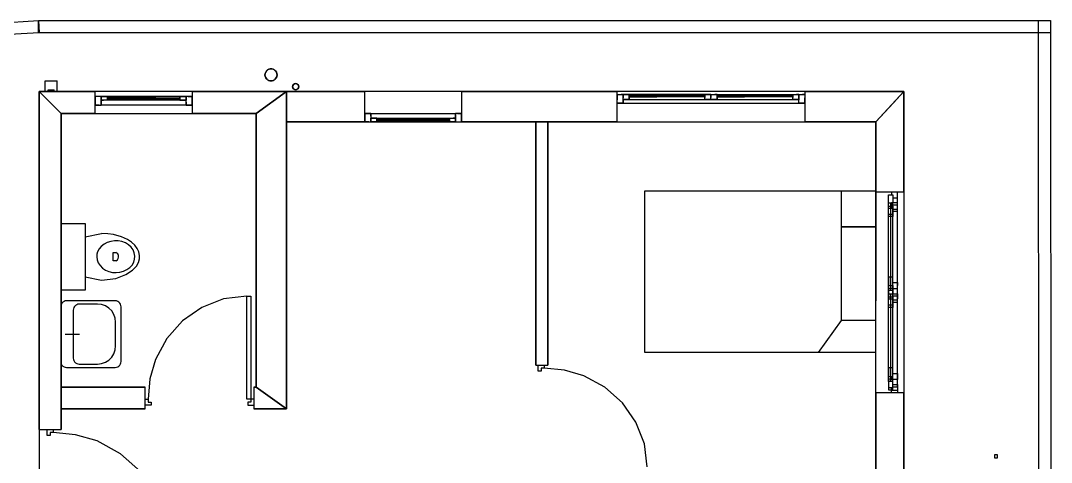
# Model space of a CAD drawing. Header units: metres. Extents: x -93 to 204, y -201 to -18.
# Drawn here: x 34 to 204.3, y -90.6 to -17.6 of the extents above; entities that cross this region are included whole.
import ezdxf

# ---------------------------------------------------------------- set-up
doc = ezdxf.new("R2010")
doc.units = ezdxf.units.M

msp = doc.modelspace()

# ---------------------------------------------------------------- linework, layer by layer
for p, q in [((-67.99, -23.85), (36.93, -17.63)), ((36.93, -17.63), (37.05, -19.63)), ((36.93, -17.63), (204.15, -17.63)), ((36.93, -19.63), (36.93, -17.63)), ((202.15, -17.63), (204.15, -17.63)), ((202.29, -200.65), (202.15, -17.63)), ((204.15, -17.63), (204.29, -200.65)), ((204.15, -17.63), (204.15, -19.63)), ((37.05, -19.63), (-67.87, -25.84)), ((204.15, -19.63), (36.93, -19.63)), ((74.34, -26.6), (74.37, -26.36)), ((74.37, -26.36), (74.34, -26.6)), ((74.37, -26.84), (74.34, -26.6)), ((74.34, -26.6), (74.37, -26.84)), ((74.37, -26.36), (74.46, -26.14)), ((74.46, -26.14), (74.37, -26.36)), ((74.46, -27.07), (74.37, -26.84)), ((74.37, -26.84), (74.46, -27.07)), ((74.46, -26.14), (74.59, -25.94)), ((74.59, -25.94), (74.46, -26.14)), ((74.59, -27.27), (74.46, -27.07)), ((74.46, -27.07), (74.46, -27.07)), ((74.59, -25.94), (74.78, -25.78)), ((74.78, -25.78), (74.59, -25.94)), ((74.78, -25.78), (74.99, -25.67)), ((74.99, -25.67), (74.78, -25.78)), ((74.99, -25.67), (75.22, -25.61)), ((75.22, -25.61), (74.99, -25.67)), ((75.22, -25.61), (75.46, -25.61)), ((75.46, -25.61), (75.22, -25.61)), ((75.46, -25.61), (75.7, -25.67)), ((75.7, -25.67), (75.46, -25.61)), ((75.7, -25.67), (75.91, -25.78)), ((75.7, -25.67), (75.7, -25.67)), ((75.91, -25.78), (76.09, -25.94)), ((76.09, -25.94), (76.23, -26.14)), ((76.23, -27.07), (76.09, -27.27)), ((76.23, -26.14), (76.31, -26.36)), ((76.31, -26.84), (76.23, -27.07)), ((76.31, -26.36), (76.34, -26.6)), ((76.34, -26.6), (76.31, -26.84)), ((37.99, -27.6), (38.02, -27.6)), ((37.99, -29.35), (37.99, -27.6)), ((38.02, -27.6), (38.11, -27.6)), ((38.11, -27.6), (38.24, -27.6)), ((38.24, -27.6), (38.42, -27.6)), ((38.42, -27.6), (38.64, -27.6)), ((38.64, -27.6), (38.87, -27.6)), ((38.87, -27.6), (39.11, -27.6)), ((39.11, -27.6), (39.35, -27.6)), ((39.35, -27.6), (39.56, -27.6)), ((39.56, -27.6), (39.74, -27.6)), ((39.74, -27.6), (39.88, -27.6)), ((39.88, -27.6), (39.96, -27.6)), ((39.96, -27.6), (39.99, -27.6)), ((39.99, -29.35), (39.99, -27.6)), ((74.78, -27.43), (74.59, -27.27)), ((74.99, -27.54), (74.78, -27.43)), ((74.78, -27.43), (74.78, -27.43)), ((75.22, -27.6), (74.99, -27.54)), ((75.46, -27.6), (75.22, -27.6)), ((75.7, -27.54), (75.46, -27.6)), ((75.91, -27.43), (75.7, -27.54)), ((76.09, -27.27), (75.91, -27.43)), ((78.91, -28.54), (78.95, -28.35)), ((78.95, -28.35), (78.91, -28.54)), ((78.95, -28.73), (78.91, -28.54)), ((78.91, -28.54), (78.95, -28.73)), ((78.95, -28.35), (79.06, -28.19)), ((79.06, -28.19), (78.95, -28.35)), ((79.06, -28.9), (78.95, -28.73)), ((78.95, -28.73), (78.95, -28.73)), ((79.06, -28.19), (79.22, -28.08)), ((79.22, -28.08), (79.06, -28.19)), ((79.22, -29), (79.06, -28.9)), ((79.06, -28.9), (79.06, -28.9)), ((79.22, -28.08), (79.41, -28.04)), ((79.41, -28.04), (79.22, -28.08)), ((79.41, -28.04), (79.6, -28.08)), ((79.6, -28.08), (79.41, -28.04)), ((79.6, -28.08), (79.77, -28.19)), ((79.6, -28.08), (79.6, -28.08)), ((79.77, -28.9), (79.6, -29)), ((79.77, -28.19), (79.87, -28.35)), ((79.87, -28.73), (79.77, -28.9)), ((79.87, -28.35), (79.91, -28.54)), ((79.91, -28.54), (79.87, -28.73)), ((37.04, -29.35), (37.04, -105.17)), ((37.99, -29.35), (37.04, -29.35)), ((40.64, -32.95), (37.04, -29.35)), ((37.04, -29.35), (46.29, -29.35)), ((37.04, -29.35), (40.64, -32.95)), ((37.04, -85.17), (37.04, -29.35)), ((38.5, -29.04), (38.53, -29.04)), ((38.5, -29.35), (38.5, -29.04)), ((38.53, -29.04), (38.64, -29.04)), ((38.64, -29.04), (38.8, -29.04)), ((38.8, -29.04), (39, -29.04)), ((39, -29.04), (39.19, -29.04)), ((39.19, -29.04), (39.35, -29.04)), ((39.35, -29.04), (39.46, -29.04)), ((39.46, -29.04), (39.5, -29.04)), ((39.5, -29.35), (39.5, -29.04)), ((179.89, -29.35), (39.99, -29.35)), ((62.29, -29.35), (46.29, -29.35)), ((46.29, -32.95), (46.29, -29.35)), ((47.29, -30.19), (46.29, -30.19)), ((62.29, -30.19), (46.29, -30.19)), ((46.29, -30.19), (46.29, -31.59)), ((46.29, -31.07), (46.29, -30.19)), ((46.69, -30.19), (46.29, -30.19)), ((47.29, -30.19), (46.69, -30.19)), ((47.29, -30.19), (48.29, -30.19)), ((47.29, -30.79), (47.29, -30.19)), ((47.29, -31.59), (47.29, -30.19)), ((47.29, -30.19), (47.29, -30.79)), ((47.29, -30.19), (47.29, -30.58)), ((47.98, -30.19), (47.29, -30.19)), ((47.29, -30.19), (47.29, -30.69)), ((47.29, -30.58), (47.29, -30.79)), ((47.98, -30.19), (48.29, -30.19)), ((60.29, -30.19), (48.29, -30.19)), ((48.29, -30.19), (48.29, -30.79)), ((48.29, -30.19), (48.29, -30.79)), ((48.29, -30.59), (48.29, -30.19)), ((48.29, -30.57), (48.29, -30.37)), ((48.29, -30.37), (60.29, -30.37)), ((48.29, -30.37), (48.29, -30.57)), ((48.29, -30.37), (60.29, -30.37)), ((48.29, -30.44), (48.29, -30.37)), ((56.29, -30.37), (48.29, -30.37)), ((48.29, -30.44), (48.29, -30.57)), ((48.29, -30.57), (60.29, -30.57)), ((48.29, -30.59), (48.29, -30.79)), ((56.29, -30.37), (60.29, -30.37)), ((60.29, -30.19), (60.29, -30.79)), ((60.29, -30.19), (60.29, -30.79)), ((60.29, -30.19), (61.29, -30.19)), ((60.29, -30.39), (60.29, -30.19)), ((60.6, -30.19), (60.29, -30.19)), ((60.29, -30.37), (60.29, -30.57)), ((60.29, -30.37), (60.29, -30.57)), ((60.29, -30.51), (60.29, -30.37)), ((60.29, -30.39), (60.29, -30.79)), ((60.29, -30.51), (60.29, -30.57)), ((60.6, -30.19), (61.29, -30.19)), ((61.29, -30.79), (61.29, -30.19)), ((61.29, -30.19), (61.29, -30.79)), ((61.29, -31.59), (61.29, -30.19)), ((62.29, -30.19), (61.29, -30.19)), ((61.29, -30.58), (61.29, -30.19)), ((61.29, -31.09), (61.29, -30.19)), ((61.62, -30.19), (61.29, -30.19)), ((61.29, -30.58), (61.29, -30.79)), ((61.62, -30.19), (62.29, -30.19)), ((62.29, -29.35), (77.89, -29.35)), ((62.29, -29.35), (62.29, -32.95)), ((62.29, -31.59), (62.29, -30.19)), ((62.29, -30.19), (62.29, -30.72)), ((72.89, -32.95), (77.89, -29.35)), ((77.89, -29.35), (72.89, -32.95)), ((77.89, -29.35), (77.89, -81.75)), ((77.89, -29.35), (90.83, -29.35)), ((77.89, -34.35), (77.89, -29.35)), ((79.41, -29.04), (79.22, -29)), ((79.6, -29), (79.41, -29.04)), ((106.83, -29.35), (90.83, -29.35)), ((90.83, -34.35), (90.83, -29.35)), ((106.83, -29.35), (132.54, -29.35)), ((106.83, -29.35), (106.83, -34.35)), ((132.54, -34.35), (132.54, -29.35)), ((163.54, -29.35), (132.54, -29.35)), ((132.54, -31.24), (132.54, -29.84)), ((132.54, -29.84), (163.54, -29.84)), ((132.54, -29.84), (133.54, -29.84)), ((132.54, -29.84), (132.54, -30.7)), ((132.54, -29.84), (133.18, -29.84)), ((133.54, -29.84), (133.18, -29.84)), ((133.54, -30.64), (133.54, -29.84)), ((148.04, -29.84), (133.54, -29.84)), ((133.54, -29.84), (134.54, -29.84)), ((133.54, -30.64), (133.54, -29.84)), ((133.54, -31.24), (133.54, -29.84)), ((133.54, -29.84), (162.54, -29.84)), ((133.54, -29.84), (133.54, -30.34)), ((133.54, -29.84), (133.54, -30.36)), ((133.54, -29.84), (134.19, -29.84)), ((133.54, -30.64), (133.54, -30.34)), ((133.54, -31.24), (133.54, -30.36)), ((134.54, -30.64), (133.54, -30.64)), ((133.54, -30.64), (148.04, -30.64)), ((133.54, -30.64), (133.54, -31.24)), ((133.54, -30.64), (134.19, -30.64)), ((134.54, -29.84), (134.19, -29.84)), ((134.54, -30.64), (134.19, -30.64)), ((134.54, -29.84), (134.54, -30.04)), ((134.54, -30.64), (134.54, -29.84)), ((134.54, -29.84), (147.04, -29.84)), ((134.54, -29.84), (134.54, -30.13)), ((134.54, -30.24), (134.54, -30.04)), ((134.54, -30.04), (147.04, -30.04)), ((134.54, -30.04), (147.04, -30.04)), ((134.54, -30.24), (134.54, -30.04)), ((134.54, -30.04), (134.54, -30.16)), ((134.54, -30.04), (139.08, -30.04)), ((134.54, -30.64), (134.54, -30.13)), ((134.54, -30.24), (134.54, -30.16)), ((147.04, -30.24), (134.54, -30.24)), ((147.04, -30.24), (134.54, -30.24)), ((134.54, -30.24), (134.54, -30.64)), ((134.54, -30.24), (139.08, -30.24)), ((134.54, -30.64), (147.04, -30.64)), ((147.04, -30.04), (139.08, -30.04)), ((147.04, -30.24), (139.08, -30.24)), ((147.04, -30.04), (147.04, -29.84)), ((147.04, -30.64), (147.04, -29.84)), ((147.04, -29.84), (148.04, -29.84)), ((147.04, -29.84), (147.04, -30.34)), ((147.04, -29.84), (147.65, -29.84)), ((147.04, -30.24), (147.04, -30.04)), ((147.04, -30.04), (147.04, -30.24)), ((147.04, -30.04), (147.04, -30.11)), ((147.04, -30.24), (147.04, -30.11)), ((147.04, -30.64), (147.04, -30.24)), ((147.04, -30.64), (147.04, -30.34)), ((148.04, -30.64), (147.04, -30.64)), ((147.04, -30.64), (147.65, -30.64)), ((148.04, -29.84), (147.65, -29.84)), ((148.04, -30.64), (147.65, -30.64)), ((148.04, -30.64), (148.04, -29.84)), ((148.04, -29.84), (162.54, -29.84)), ((148.04, -29.84), (149.04, -29.84)), ((148.04, -29.84), (148.04, -30.14)), ((148.04, -29.84), (148.04, -30.34)), ((148.04, -29.84), (148.69, -29.84)), ((148.04, -30.64), (148.04, -30.14)), ((148.04, -30.64), (148.04, -30.34)), ((149.04, -30.64), (148.04, -30.64)), ((148.04, -30.64), (162.54, -30.64)), ((148.04, -30.64), (148.69, -30.64)), ((149.04, -29.84), (148.69, -29.84)), ((149.04, -30.64), (148.69, -30.64)), ((149.04, -29.84), (149.04, -30.04)), ((149.04, -30.64), (149.04, -29.84)), ((149.04, -29.84), (161.54, -29.84)), ((149.04, -29.84), (149.04, -30.13)), ((149.04, -30.24), (149.04, -30.04)), ((149.04, -30.04), (161.54, -30.04)), ((149.04, -30.04), (161.54, -30.04)), ((149.04, -30.24), (149.04, -30.04)), ((149.04, -30.04), (149.04, -30.16)), ((149.04, -30.04), (153.58, -30.04)), ((149.04, -30.64), (149.04, -30.13)), ((149.04, -30.24), (149.04, -30.16)), ((161.54, -30.24), (149.04, -30.24)), ((161.54, -30.24), (149.04, -30.24)), ((149.04, -30.24), (149.04, -30.64)), ((149.04, -30.24), (153.58, -30.24)), ((149.04, -30.64), (161.54, -30.64)), ((161.54, -30.04), (153.58, -30.04)), ((161.54, -30.24), (153.58, -30.24)), ((161.54, -30.04), (161.54, -29.84)), ((161.54, -30.64), (161.54, -29.84)), ((161.54, -29.84), (162.54, -29.84)), ((161.54, -29.84), (161.54, -30.34)), ((161.54, -29.84), (162.15, -29.84)), ((161.54, -30.24), (161.54, -30.04)), ((161.54, -30.04), (161.54, -30.24)), ((161.54, -30.04), (161.54, -30.11)), ((161.54, -30.24), (161.54, -30.11)), ((161.54, -30.64), (161.54, -30.24)), ((161.54, -30.64), (161.54, -30.34)), ((162.54, -30.64), (161.54, -30.64)), ((161.54, -30.64), (162.15, -30.64)), ((162.54, -29.84), (162.15, -29.84)), ((162.54, -30.64), (162.15, -30.64)), ((162.54, -30.64), (162.54, -29.84)), ((162.54, -29.84), (162.54, -30.64)), ((162.54, -31.24), (162.54, -29.84)), ((162.54, -29.84), (163.54, -29.84)), ((162.54, -29.84), (162.54, -30.14)), ((162.54, -29.84), (162.54, -30.71)), ((162.54, -29.84), (163.14, -29.84)), ((162.54, -30.64), (162.54, -30.14)), ((162.54, -31.24), (162.54, -30.64)), ((163.54, -29.84), (163.14, -29.84)), ((163.54, -29.35), (179.89, -29.35)), ((163.54, -29.35), (163.54, -34.35)), ((163.54, -29.84), (163.54, -31.24)), ((163.54, -29.84), (163.54, -30.37)), ((163.54, -31.24), (163.54, -30.37)), ((175.29, -34.35), (179.89, -29.35)), ((179.89, -29.35), (175.29, -34.35)), ((179.89, -29.35), (179.89, -29.35)), ((179.89, -29.35), (179.89, -45.89)), ((46.29, -31.59), (46.29, -31.07)), ((46.29, -31.59), (47.29, -31.59)), ((46.96, -31.59), (46.29, -31.59)), ((46.96, -31.59), (47.29, -31.59)), ((47.29, -30.69), (47.29, -31.59)), ((48.29, -30.79), (47.29, -30.79)), ((47.29, -31.59), (47.29, -30.79)), ((47.29, -30.79), (47.67, -30.79)), ((61.29, -31.59), (47.29, -31.59)), ((48.29, -30.79), (47.67, -30.79)), ((60.29, -30.79), (48.29, -30.79)), ((61.29, -30.79), (60.29, -30.79)), ((60.29, -30.79), (61.29, -30.79)), ((60.6, -30.79), (60.29, -30.79)), ((61.29, -30.79), (60.6, -30.79)), ((61.29, -31.59), (61.29, -30.79)), ((61.29, -31.09), (61.29, -31.59)), ((61.29, -31.59), (62.29, -31.59)), ((62.29, -31.59), (61.29, -31.59)), ((61.29, -31.59), (61.62, -31.59)), ((62.29, -31.59), (61.62, -31.59)), ((62.29, -31.59), (62.29, -30.72)), ((132.54, -31.24), (132.54, -30.7)), ((133.54, -31.24), (132.54, -31.24)), ((132.54, -31.24), (163.54, -31.24)), ((132.54, -31.24), (133.18, -31.24)), ((133.54, -31.24), (133.18, -31.24)), ((133.54, -31.24), (162.54, -31.24)), ((162.54, -31.24), (162.54, -30.71)), ((163.54, -31.24), (162.54, -31.24)), ((162.54, -31.24), (163.14, -31.24)), ((163.54, -31.24), (163.14, -31.24)), ((46.29, -32.95), (40.64, -32.95)), ((40.64, -32.95), (40.64, -85.17)), ((46.29, -32.95), (62.29, -32.95)), ((72.89, -32.95), (62.29, -32.95)), ((72.89, -78.15), (72.89, -32.95)), ((90.83, -32.95), (90.83, -34.35)), ((91.83, -32.95), (90.83, -32.95)), ((90.83, -32.95), (91.83, -32.95)), ((90.83, -32.95), (91.51, -32.95)), ((90.83, -32.95), (90.83, -33.84)), ((90.83, -34.35), (90.83, -33.84)), ((91.83, -32.95), (91.51, -32.95)), ((91.83, -32.95), (91.83, -33.75)), ((91.83, -32.95), (91.83, -34.35)), ((91.83, -32.95), (105.83, -32.95)), ((91.83, -33.43), (91.83, -32.95)), ((91.83, -33.43), (91.83, -34.35)), ((91.83, -33.75), (92.83, -33.75)), ((92.83, -33.75), (91.83, -33.75)), ((91.83, -33.75), (91.83, -34.35)), ((91.83, -34.35), (91.83, -33.75)), ((91.83, -33.75), (92.53, -33.75)), ((91.83, -33.96), (91.83, -33.75)), ((91.83, -33.96), (91.83, -34.35)), ((92.53, -33.75), (92.83, -33.75)), ((92.83, -34.35), (92.83, -33.75)), ((92.83, -34.35), (92.83, -33.75)), ((92.83, -33.75), (104.83, -33.75)), ((92.83, -34.16), (92.83, -33.75)), ((104.83, -33.97), (92.83, -33.97)), ((92.83, -34.17), (92.83, -33.97)), ((92.83, -34.17), (92.83, -33.97)), ((92.83, -34.03), (92.83, -33.97)), ((92.83, -34.03), (92.83, -34.17)), ((104.83, -33.75), (105.83, -33.75)), ((104.83, -34.35), (104.83, -33.75)), ((104.83, -34.35), (104.83, -33.75)), ((104.83, -33.75), (105.46, -33.75)), ((104.83, -33.94), (104.83, -33.75)), ((104.83, -33.94), (104.83, -34.35)), ((104.83, -33.97), (104.83, -34.17)), ((104.83, -34.17), (104.83, -33.97)), ((104.83, -34.1), (104.83, -33.97)), ((105.83, -33.75), (105.46, -33.75)), ((106.83, -32.95), (105.83, -32.95)), ((105.83, -32.95), (105.83, -34.35)), ((105.83, -32.95), (105.83, -33.75)), ((106.15, -32.95), (105.83, -32.95)), ((105.83, -33.86), (105.83, -32.95)), ((105.83, -33.75), (105.83, -34.35)), ((105.83, -34.35), (105.83, -33.75)), ((105.83, -33.96), (105.83, -33.75)), ((105.83, -34.35), (105.83, -33.86)), ((105.83, -34.35), (105.83, -33.96)), ((106.15, -32.95), (106.83, -32.95)), ((106.83, -34.35), (106.83, -32.95)), ((106.83, -32.95), (106.83, -33.46)), ((106.83, -33.46), (106.83, -34.35)), ((90.83, -34.35), (77.89, -34.35)), ((90.83, -34.35), (91.83, -34.35)), ((90.83, -34.35), (106.83, -34.35)), ((91.51, -34.35), (90.83, -34.35)), ((91.51, -34.35), (91.83, -34.35)), ((92.83, -34.35), (91.83, -34.35)), ((92.53, -34.35), (91.83, -34.35)), ((92.53, -34.35), (92.83, -34.35)), ((92.83, -34.16), (92.83, -34.35)), ((104.83, -34.17), (92.83, -34.17)), ((104.83, -34.17), (92.83, -34.17)), ((96.69, -34.17), (92.83, -34.17)), ((92.83, -34.35), (104.83, -34.35)), ((96.69, -34.17), (104.83, -34.17)), ((104.83, -34.1), (104.83, -34.17)), ((105.83, -34.35), (104.83, -34.35)), ((105.13, -34.35), (104.83, -34.35)), ((105.13, -34.35), (105.83, -34.35)), ((105.83, -34.35), (106.83, -34.35)), ((105.83, -34.35), (106.83, -34.35)), ((105.83, -34.35), (106.44, -34.35)), ((106.44, -34.35), (106.83, -34.35)), ((106.83, -34.35), (106.83, -34.35)), ((132.54, -34.35), (106.83, -34.35)), ((119.09, -34.35), (121.09, -34.35)), ((119.09, -74.55), (119.09, -34.35)), ((121.09, -34.35), (121.09, -74.55)), ((132.54, -34.35), (163.54, -34.35)), ((175.29, -34.35), (163.54, -34.35)), ((175.29, -45.89), (175.29, -34.35)), ((137.09, -45.74), (175.29, -45.74)), ((137.09, -72.42), (137.09, -45.74)), ((169.56, -45.74), (169.56, -51.7)), ((175.29, -45.74), (175.29, -63.92)), ((175.29, -79.11), (175.29, -45.89)), ((175.29, -45.89), (179.89, -45.89)), ((177.89, -45.89), (177.89, -46.39)), ((178.89, -46.89), (178.89, -45.89)), ((179.89, -45.89), (179.89, -79.11)), ((177.39, -46.39), (178.09, -46.39)), ((177.39, -47.79), (177.39, -46.39)), ((177.89, -46.39), (178.09, -46.39)), ((178.09, -46.39), (178.09, -47.79)), ((178.09, -46.39), (178.09, -46.89)), ((178.09, -46.89), (178.89, -46.89)), ((178.89, -60.89), (178.89, -46.89)), ((178.09, -47.79), (177.39, -47.79)), ((177.39, -59.99), (177.39, -47.79)), ((177.39, -48.25), (178.09, -48.25)), ((177.39, -49.65), (177.39, -48.25)), ((177.39, -48.61), (178.09, -48.61)), ((177.39, -50.01), (177.39, -48.61)), ((177.74, -59.99), (177.74, -47.79)), ((178.89, -47.75), (177.89, -47.75)), ((177.89, -47.75), (177.89, -48.25)), ((178.89, -48.11), (177.89, -48.11)), ((177.89, -48.11), (177.89, -48.61)), ((177.89, -48.25), (178.09, -48.25)), ((177.89, -48.61), (178.09, -48.61)), ((178.09, -59.99), (178.09, -47.79)), ((178.09, -48.25), (178.09, -49.65)), ((178.09, -48.25), (178.09, -48.75)), ((178.09, -48.61), (178.09, -50.01)), ((178.09, -48.61), (178.09, -49.11)), ((178.09, -48.75), (178.89, -48.75)), ((178.09, -49.11), (178.89, -49.11)), ((178.89, -48.75), (178.89, -47.75)), ((178.89, -49.11), (178.89, -48.11)), ((178.89, -62.75), (178.89, -48.75)), ((178.89, -63.11), (178.89, -49.11)), ((178.09, -49.65), (177.39, -49.65)), ((177.39, -61.85), (177.39, -49.65)), ((178.09, -50.01), (177.39, -50.01)), ((177.39, -62.21), (177.39, -50.01)), ((177.74, -61.85), (177.74, -49.65)), ((177.74, -62.21), (177.74, -50.01)), ((178.09, -61.85), (178.09, -49.65)), ((178.09, -62.21), (178.09, -50.01)), ((40.64, -51.13), (44.64, -51.13)), ((40.64, -62.13), (40.64, -51.13)), ((44.64, -51.13), (44.64, -62.13)), ((44.64, -53.33), (47.34, -52.78)), ((48.35, -52.82), (47.34, -52.78)), ((169.56, -51.7), (169.56, -67.18)), ((175.29, -51.7), (169.56, -51.7)), ((169.56, -51.7), (175.29, -51.7)), ((48.27, -54.28), (47.74, -54.56)), ((48.85, -54.09), (48.27, -54.28)), ((49.32, -52.97), (48.35, -52.82)), ((49.47, -54.01), (48.85, -54.09)), ((50.62, -53.34), (49.32, -52.97)), ((50.09, -54.02), (49.47, -54.01)), ((50.7, -54.14), (50.09, -54.02)), ((51.64, -53.81), (50.62, -53.34)), ((51.27, -54.36), (50.7, -54.14)), ((51.78, -54.67), (51.27, -54.36)), ((52.29, -54.24), (51.64, -53.81)), ((52.82, -54.73), (52.29, -54.24)), ((46.68, -55.83), (46.57, -56.22)), ((46.93, -55.35), (46.68, -55.83)), ((47.29, -54.92), (46.93, -55.35)), ((47.74, -54.56), (47.29, -54.92)), ((49.23, -55.94), (49.68, -55.94)), ((49.23, -57.31), (49.23, -55.94)), ((50.01, -56.16), (49.68, -55.94)), ((50.11, -56.4), (50.01, -56.16)), ((52.2, -55.05), (51.78, -54.67)), ((52.53, -55.5), (52.2, -55.05)), ((52.74, -55.99), (52.53, -55.5)), ((52.83, -56.51), (52.74, -55.99)), ((53.23, -55.25), (52.82, -54.73)), ((53.5, -55.82), (53.23, -55.25)), ((53.63, -56.4), (53.5, -55.82)), ((46.57, -56.22), (46.53, -56.63)), ((46.53, -56.63), (46.6, -57.15)), ((46.6, -57.15), (46.78, -57.64)), ((46.78, -57.64), (47.08, -58.1)), ((49.68, -57.31), (49.23, -57.31)), ((49.68, -57.31), (49.97, -57.15)), ((49.97, -57.15), (50.1, -56.9)), ((50.1, -56.9), (50.13, -56.68)), ((50.13, -56.68), (50.11, -56.4)), ((52.37, -58), (52.64, -57.53)), ((52.64, -57.53), (52.8, -57.03)), ((52.8, -57.03), (52.83, -56.51)), ((53.11, -58.17), (53.46, -57.56)), ((53.46, -57.56), (53.62, -56.98)), ((53.62, -56.98), (53.63, -56.4)), ((47.08, -58.1), (47.48, -58.5)), ((47.48, -58.5), (47.97, -58.83)), ((47.97, -58.83), (48.53, -59.07)), ((48.53, -59.07), (49.13, -59.21)), ((49.13, -59.21), (49.76, -59.25)), ((49.69, -60.2), (51.36, -59.59)), ((49.76, -59.25), (50.38, -59.19)), ((50.38, -59.19), (50.97, -59.02)), ((50.97, -59.02), (51.52, -58.76)), ((51.36, -59.59), (52.46, -58.87)), ((51.52, -58.76), (51.99, -58.42)), ((51.99, -58.42), (52.37, -58)), ((52.46, -58.87), (53.11, -58.17)), ((44.64, -59.93), (47.34, -60.48)), ((47.34, -60.48), (49.69, -60.2)), ((177.39, -59.99), (177.39, -61.39)), ((178.09, -59.99), (177.39, -59.99)), ((178.09, -61.39), (178.09, -59.99)), ((178.09, -60.89), (178.89, -60.89)), ((178.09, -61.39), (178.09, -60.89)), ((178.89, -60.89), (178.89, -61.39)), ((44.64, -62.13), (40.64, -62.13)), ((177.39, -61.39), (178.09, -61.39)), ((177.39, -61.39), (178.09, -61.39)), ((177.39, -62.79), (177.39, -61.39)), ((177.39, -61.85), (177.39, -63.25)), ((178.09, -61.85), (177.39, -61.85)), ((177.39, -62.21), (177.39, -63.61)), ((178.09, -62.21), (177.39, -62.21)), ((178.09, -62.79), (177.39, -62.79)), ((177.39, -74.99), (177.39, -62.79)), ((177.74, -74.99), (177.74, -62.79)), ((177.89, -61.39), (178.09, -61.39)), ((177.89, -61.39), (178.09, -61.39)), ((178.09, -61.39), (178.09, -62.79)), ((178.09, -61.39), (178.09, -61.89)), ((178.09, -63.25), (178.09, -61.85)), ((178.09, -61.89), (178.89, -61.89)), ((178.09, -63.61), (178.09, -62.21)), ((178.09, -62.75), (178.89, -62.75)), ((178.09, -63.25), (178.09, -62.75)), ((178.09, -74.99), (178.09, -62.79)), ((178.89, -61.89), (178.89, -61.39)), ((178.89, -75.89), (178.89, -61.89)), ((178.89, -62.75), (178.89, -63.25)), ((40.66, -64.47), (40.64, -64.53)), ((40.78, -64.28), (40.66, -64.47)), ((40.94, -64.13), (40.78, -64.28)), ((41.13, -64.01), (40.94, -64.13)), ((41.34, -63.93), (41.13, -64.01)), ((41.56, -63.91), (41.34, -63.93)), ((49.56, -63.91), (41.56, -63.91)), ((43.04, -64.68), (42.88, -64.83)), ((43.23, -64.56), (43.04, -64.68)), ((43.44, -64.48), (43.23, -64.56)), ((43.66, -64.46), (43.44, -64.48)), ((46.66, -64.46), (43.66, -64.46)), ((47.33, -64.53), (46.66, -64.46)), ((47.97, -64.75), (47.33, -64.53)), ((49.79, -63.93), (49.56, -63.91)), ((50, -64.01), (49.79, -63.93)), ((50.19, -64.13), (50, -64.01)), ((50.35, -64.28), (50.19, -64.13)), ((50.47, -64.47), (50.35, -64.28)), ((50.54, -64.68), (50.47, -64.47)), ((50.56, -64.91), (50.54, -64.68)), ((67.51, -63.61), (63.92, -64.99)), ((71.32, -63.14), (67.51, -63.61)), ((71.32, -63.14), (72.02, -63.14)), ((71.32, -80.14), (71.32, -63.14)), ((72.02, -63.14), (72.02, -80.14)), ((177.39, -63.25), (178.09, -63.25)), ((177.39, -63.25), (178.09, -63.25)), ((177.39, -64.65), (177.39, -63.25)), ((177.39, -63.61), (178.09, -63.61)), ((177.39, -63.61), (178.09, -63.61)), ((177.39, -65.01), (177.39, -63.61)), ((178.09, -64.65), (177.39, -64.65)), ((177.39, -76.85), (177.39, -64.65)), ((177.74, -76.85), (177.74, -64.65)), ((177.89, -63.25), (178.09, -63.25)), ((177.89, -63.25), (178.09, -63.25)), ((177.89, -63.61), (178.09, -63.61)), ((177.89, -63.61), (178.09, -63.61)), ((178.09, -63.11), (178.89, -63.11)), ((178.09, -63.61), (178.09, -63.11)), ((178.09, -63.25), (178.09, -64.65)), ((178.09, -63.25), (178.09, -63.75)), ((178.09, -63.61), (178.09, -65.01)), ((178.09, -63.61), (178.09, -64.11)), ((178.09, -63.75), (178.89, -63.75)), ((178.09, -64.11), (178.89, -64.11)), ((178.09, -76.85), (178.09, -64.65)), ((178.89, -63.11), (178.89, -63.61)), ((178.89, -63.75), (178.89, -63.25)), ((178.89, -64.11), (178.89, -63.61)), ((178.89, -77.75), (178.89, -63.75)), ((178.89, -78.11), (178.89, -64.11)), ((42.69, -65.23), (42.66, -65.46)), ((42.66, -65.46), (42.66, -73.36)), ((42.76, -65.02), (42.69, -65.23)), ((42.88, -64.83), (42.76, -65.02)), ((48.54, -65.11), (47.97, -64.75)), ((49.01, -65.59), (48.54, -65.11)), ((49.37, -66.16), (49.01, -65.59)), ((49.59, -66.79), (49.37, -66.16)), ((50.56, -73.91), (50.56, -64.91)), ((63.92, -64.99), (60.73, -67.21)), ((178.09, -65.01), (177.39, -65.01)), ((177.39, -77.21), (177.39, -65.01)), ((177.74, -77.21), (177.74, -65.01)), ((178.09, -77.21), (178.09, -65.01)), ((49.66, -67.46), (49.59, -66.79)), ((49.66, -71.36), (49.66, -67.46)), ((60.73, -67.21), (58.13, -70.15)), ((169.56, -67.18), (165.74, -72.42)), ((175.29, -67.18), (169.56, -67.18)), ((41.31, -69.41), (43.71, -69.41)), ((49.59, -72.02), (49.66, -71.36)), ((58.13, -70.15), (56.26, -73.63)), ((48.54, -73.7), (49.01, -73.23)), ((49.01, -73.23), (49.37, -72.66)), ((49.37, -72.66), (49.59, -72.02)), ((175.29, -72.42), (137.09, -72.42)), ((40.64, -74.28), (40.66, -74.34)), ((40.66, -74.34), (40.78, -74.53)), ((40.78, -74.53), (40.94, -74.69)), ((40.94, -74.69), (41.13, -74.81)), ((41.13, -74.81), (41.34, -74.88)), ((41.34, -74.88), (41.56, -74.91)), ((41.56, -74.91), (49.56, -74.91)), ((41.56, -74.91), (49.56, -74.91)), ((42.66, -73.36), (42.69, -73.58)), ((42.69, -73.58), (42.76, -73.79)), ((42.76, -73.79), (42.88, -73.98)), ((42.88, -73.98), (43.04, -74.14)), ((43.04, -74.14), (43.23, -74.26)), ((43.23, -74.26), (43.44, -74.33)), ((43.44, -74.33), (43.66, -74.36)), ((43.66, -74.36), (46.66, -74.36)), ((43.66, -74.36), (46.66, -74.36)), ((46.66, -74.36), (47.33, -74.28)), ((47.33, -74.28), (47.97, -74.06)), ((47.97, -74.06), (48.54, -73.7)), ((49.56, -74.91), (49.79, -74.88)), ((49.79, -74.88), (50, -74.81)), ((50, -74.81), (50.19, -74.69)), ((50.19, -74.69), (50.35, -74.53)), ((50.35, -74.53), (50.47, -74.34)), ((50.47, -74.34), (50.54, -74.13)), ((50.54, -74.13), (50.56, -73.91)), ((56.26, -73.63), (55.33, -76.82)), ((119.09, -74.55), (121.09, -74.55)), ((119.5, -75.55), (119.5, -74.55)), ((120.5, -74.55), (120.5, -75.05)), ((120, -75.55), (119.5, -75.55)), ((120, -75.05), (120, -75.55)), ((120.5, -75.05), (120, -75.05)), ((123.82, -75.36), (120.5, -75.05)), ((127.01, -76.29), (123.82, -75.36)), ((130.49, -78.16), (127.01, -76.29)), ((177.39, -74.99), (177.39, -76.39)), ((178.09, -74.99), (177.39, -74.99)), ((177.39, -76.39), (178.09, -76.39)), ((177.89, -76.39), (178.09, -76.39)), ((177.89, -76.89), (177.89, -76.39)), ((178.09, -76.39), (178.09, -74.99)), ((178.09, -75.89), (178.89, -75.89)), ((178.09, -76.39), (178.09, -75.89)), ((178.89, -75.89), (178.89, -76.89)), ((40.64, -81.75), (40.64, -78.15)), ((40.64, -78.15), (54.52, -78.15)), ((54.52, -81.75), (54.52, -78.15)), ((55.33, -76.82), (55.02, -80.14)), ((72.52, -78.15), (72.89, -78.15)), ((72.52, -78.15), (72.52, -81.75)), ((77.89, -81.75), (72.89, -78.15)), ((72.89, -78.15), (77.89, -81.75)), ((133.43, -80.76), (130.49, -78.16)), ((177.39, -76.85), (177.39, -78.25)), ((178.09, -76.85), (177.39, -76.85)), ((177.39, -77.21), (177.39, -78.61)), ((178.09, -77.21), (177.39, -77.21)), ((177.39, -78.25), (178.09, -78.25)), ((178.89, -76.89), (177.89, -76.89)), ((177.89, -78.25), (178.09, -78.25)), ((177.89, -78.75), (177.89, -78.25)), ((178.09, -78.25), (178.09, -76.85)), ((178.09, -78.61), (178.09, -77.21)), ((178.09, -77.75), (178.89, -77.75)), ((178.09, -78.25), (178.09, -77.75)), ((178.09, -78.11), (178.89, -78.11)), ((178.09, -78.61), (178.09, -78.11)), ((178.89, -77.75), (178.89, -78.75)), ((178.89, -78.11), (178.89, -79.11)), ((179.89, -79.11), (175.29, -79.11)), ((175.29, -165.25), (175.29, -79.11)), ((177.39, -78.61), (178.09, -78.61)), ((177.89, -78.61), (178.09, -78.61)), ((177.89, -79.11), (177.89, -78.61)), ((178.89, -78.75), (177.89, -78.75)), ((179.89, -79.11), (179.89, -170.25)), ((54.52, -81.75), (40.64, -81.75)), ((54.52, -80.14), (55.02, -80.14)), ((55.52, -81.14), (54.52, -81.14)), ((55.02, -80.14), (55.02, -80.64)), ((55.02, -80.64), (55.52, -80.64)), ((55.52, -80.64), (55.52, -81.14)), ((72.02, -80.14), (71.32, -80.14)), ((71.52, -80.64), (71.52, -81.14)), ((72.02, -80.64), (71.52, -80.64)), ((71.52, -81.14), (72.52, -81.14)), ((72.02, -80.14), (72.02, -80.64)), ((72.52, -80.14), (72.02, -80.14)), ((77.89, -81.75), (72.52, -81.75)), ((135.65, -83.94), (133.43, -80.76)), ((137.03, -87.54), (135.65, -83.94)), ((37.04, -85.17), (40.64, -85.17)), ((38.32, -86.17), (38.32, -85.17)), ((38.82, -86.17), (38.32, -86.17)), ((38.82, -85.67), (38.82, -86.17)), ((39.32, -85.67), (38.82, -85.67)), ((39.32, -85.17), (39.32, -85.67)), ((43.02, -86.02), (39.32, -85.67)), ((46.59, -87.06), (43.02, -86.02)), ((50.48, -89.17), (46.59, -87.06)), ((137.5, -91.35), (137.03, -87.54)), ((53.76, -92.09), (50.48, -89.17)), ((195.39, -89.35), (194.89, -89.35)), ((194.89, -89.35), (194.89, -89.85)), ((194.89, -89.85), (195.39, -89.85)), ((195.39, -89.85), (195.39, -89.35))]:
    msp.add_line(p, q)
for points in [[(74.38, -26.4), (74.34, -26.6), (74.38, -26.78), (74.42, -26.99), (74.52, -27.13), (74.64, -27.31), (74.79, -27.41), (74.96, -27.53), (75.14, -27.56), (75.34, -27.6), (75.52, -27.57), (75.73, -27.53), (75.88, -27.43), (76.05, -27.31), (76.15, -27.16), (76.27, -26.99), (76.3, -26.81), (76.34, -26.6), (76.31, -26.43), (76.27, -26.22), (76.17, -26.07), (76.05, -25.9), (75.9, -25.8), (75.73, -25.68), (75.55, -25.64), (75.34, -25.6), (75.17, -25.64), (74.96, -25.68), (74.81, -25.78), (74.64, -25.9), (74.54, -26.04), (74.42, -26.22)], [(78.93, -28.44), (78.91, -28.54), (78.93, -28.63), (78.95, -28.73), (79, -28.81), (79.06, -28.9), (79.13, -28.95), (79.22, -29), (79.31, -29.02), (79.41, -29.04), (79.5, -29.02), (79.6, -29), (79.68, -28.95), (79.77, -28.9), (79.82, -28.82), (79.87, -28.73), (79.89, -28.64), (79.91, -28.54), (79.89, -28.45), (79.87, -28.35), (79.82, -28.28), (79.77, -28.19), (79.69, -28.14), (79.6, -28.08), (79.51, -28.06), (79.41, -28.04), (79.32, -28.06), (79.22, -28.08), (79.14, -28.13), (79.06, -28.19), (79.01, -28.27), (78.95, -28.35)], [(46.29, -31.6), (46.29, -29.35), (44.07, -29.35), (37.04, -29.35), (37.04, -71.88), (37.04, -85.17), (39.79, -85.17), (40.64, -85.17), (40.64, -81.75), (51.21, -81.75), (54.52, -81.75), (54.52, -79.01), (54.52, -78.15), (51.21, -78.15), (40.64, -78.15), (40.64, -72.74), (40.64, -32.95), (44.93, -32.95), (46.29, -32.95)], [(46.29, -31.6), (46.29, -29.35), (44.07, -29.35), (37.04, -29.35), (37.04, -71.88), (37.04, -85.17), (39.79, -85.17), (40.64, -85.17), (40.64, -81.75), (51.21, -81.75), (54.52, -81.75), (54.52, -79.01), (54.52, -78.15), (51.21, -78.15), (40.64, -78.15), (40.64, -72.74), (40.64, -32.95), (44.93, -32.95), (46.29, -32.95)], [(72.61, -78.15), (72.52, -78.15), (72.52, -80.89), (72.52, -81.75), (73.8, -81.75), (77.89, -81.75), (77.89, -62.23), (77.89, -34.35), (87.78, -34.35), (90.83, -34.35), (90.83, -32.52), (90.83, -29.35), (87.78, -29.35), (77.89, -29.35), (66.03, -29.35), (62.29, -29.35), (62.29, -30.7), (62.29, -32.95), (64.83, -32.95), (72.89, -32.95), (72.89, -49.79), (72.89, -78.15)], [(72.61, -78.15), (72.52, -78.15), (72.52, -80.89), (72.52, -81.75), (73.8, -81.75), (77.89, -81.75), (77.89, -62.23), (77.89, -34.35), (87.78, -34.35), (90.83, -34.35), (90.83, -32.52), (90.83, -29.35), (87.78, -29.35), (77.89, -29.35), (66.03, -29.35), (62.29, -29.35), (62.29, -30.7), (62.29, -32.95), (64.83, -32.95), (72.89, -32.95), (72.89, -49.79), (72.89, -78.15)], [(106.83, -34.35), (116.33, -34.35), (119.09, -34.35), (119.09, -64.97), (119.09, -74.55), (120.62, -74.55), (121.09, -74.55), (121.09, -64.97), (121.09, -34.35), (132.54, -34.35), (132.54, -31.27), (132.54, -29.35), (116.33, -29.35), (106.83, -29.35), (106.83, -31.18)], [(106.83, -34.35), (116.33, -34.35), (119.09, -34.35), (119.09, -64.97), (119.09, -74.55), (120.62, -74.55), (121.09, -74.55), (121.09, -64.97), (121.09, -34.35), (132.54, -34.35), (132.54, -31.27), (132.54, -29.35), (116.33, -29.35), (106.83, -29.35), (106.83, -31.18)], [(163.54, -34.35), (168.91, -34.35), (175.29, -34.35), (178.18, -31.21), (179.89, -29.35), (171.01, -29.35), (163.54, -29.35), (163.54, -32.42)], [(163.54, -34.35), (168.91, -34.35), (175.29, -34.35), (178.18, -31.21), (179.89, -29.35), (171.01, -29.35), (163.54, -29.35), (163.54, -32.42)], [(179.89, -45.89), (179.89, -40.93), (179.89, -29.35), (177.44, -32.02), (175.29, -34.35), (175.29, -42.43), (175.29, -45.89), (177.42, -45.89)], [(179.89, -45.89), (179.89, -40.93), (179.89, -29.35), (177.44, -32.02), (175.29, -34.35), (175.29, -42.43), (175.29, -45.89), (177.42, -45.89)], [(38.96, -31.26), (39.3, -31.61), (40.64, -32.95)], [(38.96, -31.26), (39.3, -31.61), (40.64, -32.95)], [(195.08, -89.85), (195.39, -89.85), (195.39, -89.66), (195.39, -89.35), (195.21, -89.35), (194.89, -89.35), (194.89, -89.53), (194.89, -89.85)]]:
    msp.add_lwpolyline(points, close=True)
msp.add_lwpolyline([(179.89, -106.45), (179.89, -79.11), (177.77, -79.11), (175.29, -79.11), (175.29, -92.95)])
msp.add_lwpolyline([(179.89, -106.45), (179.89, -79.11), (177.77, -79.11), (175.29, -79.11), (175.29, -92.95)])

doc.saveas('drawing.dxf')
